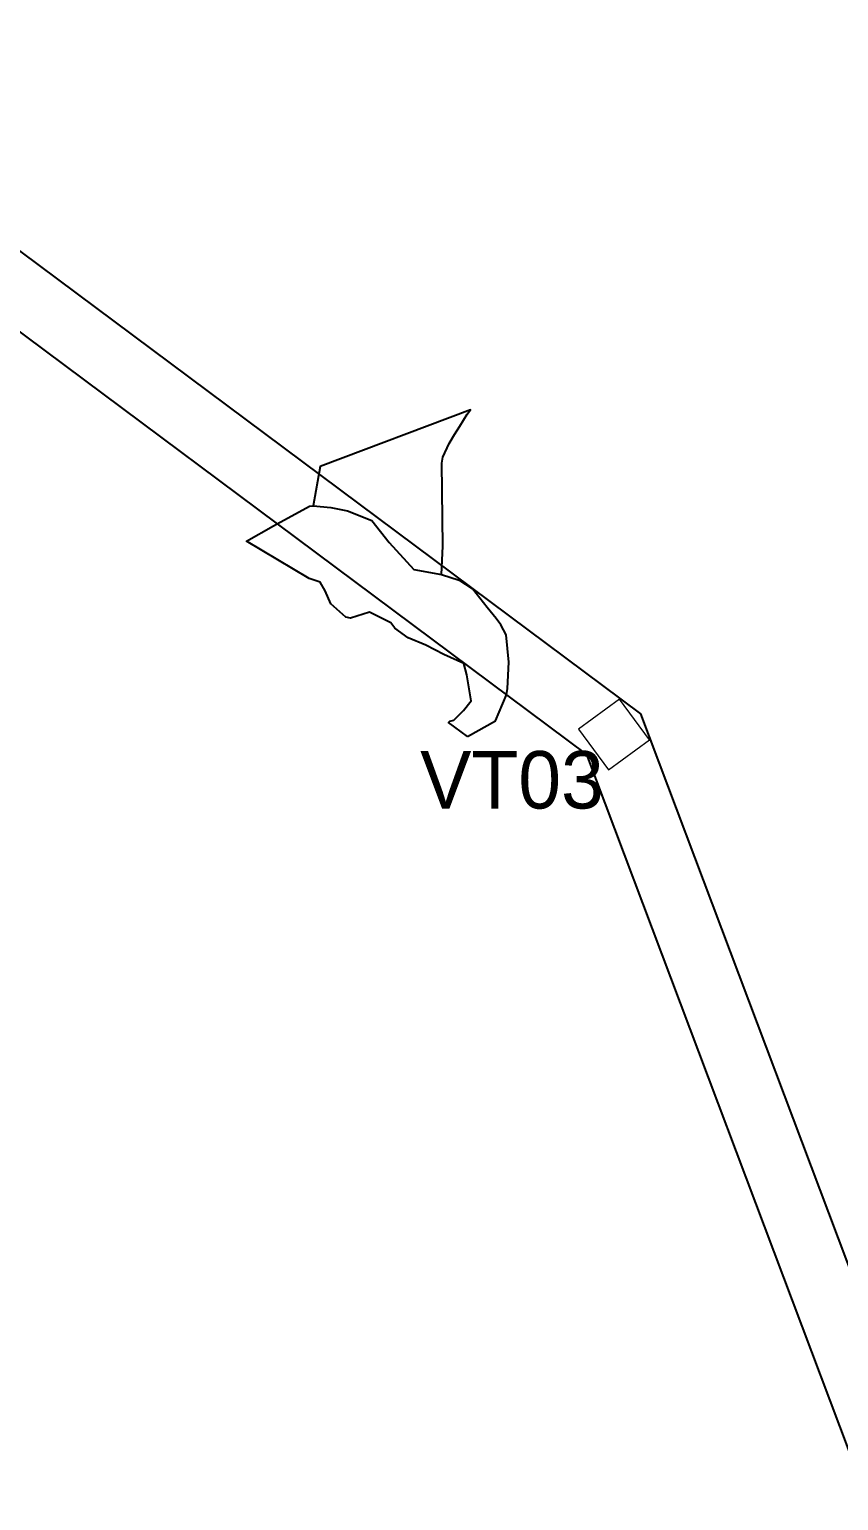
# Model space of a CAD drawing. Header units: inches. Extents: x 543393 to 2689207, y 1841861 to 9121372.
# Drawn here: x 546981 to 547263, y 1841897 to 1842409 of the extents above; entities that cross this region are included whole.
import ezdxf
from ezdxf.enums import TextEntityAlignment as Align

# ---------------------------------------------------------------- set-up
doc = ezdxf.new("R2010")
doc.units = ezdxf.units.IN
doc.header["$MEASUREMENT"] = 0
doc.layers.add('6', color=6, linetype='Continuous', lineweight=13)
doc.layers.add('NET', color=2, linetype='Continuous')
doc.styles.add('VHCOUR', font='', dxfattribs={"height": 1.5})
doc.styles.get('VHCOUR').set_extended_font_data('.VnCourier NewH')

msp = doc.modelspace()

# ---------------------------------------------------------------- linework, layer by layer
at = {"color": 1}
for points in [[(545633.62, 1842956.9), (546019.49, 1842750.33), (546741.26, 1842508.19), (546912.3, 1842380.68), (547193.75, 1842170.87), (547287.36, 1841922.4), (547358.88, 1841934.17), (547414.58, 1841954.25)], [(545616.63, 1842940.36), (546010.5, 1842729.51), (546730.64, 1842487.91), (546898.79, 1842362.57), (547174.93, 1842156.71), (547272.74, 1841897.08), (547363.11, 1841911.96), (547433.96, 1841924.25)]]:
    msp.add_lwpolyline(points, dxfattribs=at)
at = {"color": 5, "elevation": 500.3}
for points in [[(547124.43, 1842219.39), (547124.92, 1842229.31), (547124.53, 1842258.2), (547124.94, 1842260.24), (547127.13, 1842264.95), (547128.94, 1842268.08), (547130.78, 1842271.09), (547133.34, 1842275.25), (547134.49, 1842276.72), (547082.2, 1842256.94), (547079.78, 1842243.28)], [(547133.46, 1842163.07), (547126.85, 1842167.91), (547127.35, 1842168.33), (547128.73, 1842168.69), (547132.14, 1842172.08), (547134.81, 1842175.46), (547133.22, 1842184.49), (547132.17, 1842188.41), (547125.21, 1842191.62), (547119.02, 1842194.78), (547112.83, 1842197.37), (547108.2, 1842200.69), (547106.86, 1842202.54), (547099.34, 1842206.35), (547092.8, 1842204.2), (547091.15, 1842204.5), (547085.88, 1842209.21), (547084.01, 1842213.78), (547082.23, 1842216.75), (547078.34, 1842218), (547056.54, 1842231.01), (547066, 1842236.32), (547078.54, 1842243.21), (547079.78, 1842243.28), (547085.92, 1842242.75), (547091.7, 1842241.57), (547100.25, 1842238.19), (547106.22, 1842230.59), (547114.79, 1842221.19), (547124.43, 1842219.39), (547130.54, 1842217.38)], [(547133.46, 1842163.07), (547143.23, 1842168.5), (547147.1, 1842177.51), (547147.47, 1842179.69), (547147.9, 1842188.94), (547146.92, 1842198.41), (547145.08, 1842201.88), (547143.48, 1842204.04), (547140.31, 1842207.88), (547135.18, 1842214.4), (547130.54, 1842217.38)]]:
    msp.add_lwpolyline(points, dxfattribs=at)
at = {"layer": '6', "color": 7}
msp.add_lwpolyline([(547186.35, 1842176.06), (547172.13, 1842165.6), (547182.59, 1842151.38), (547196.81, 1842161.84)], close=True, dxfattribs=at)

# ---------------------------------------------------------------- texts
at = {"layer": 'NET', "color": 3, "style": 'VHCOUR'}
msp.add_text('vt03', height=20, dxfattribs=at).set_placement((547117.01, 1842147.96), align=Align.MIDDLE_LEFT)

doc.saveas('drawing.dxf')
